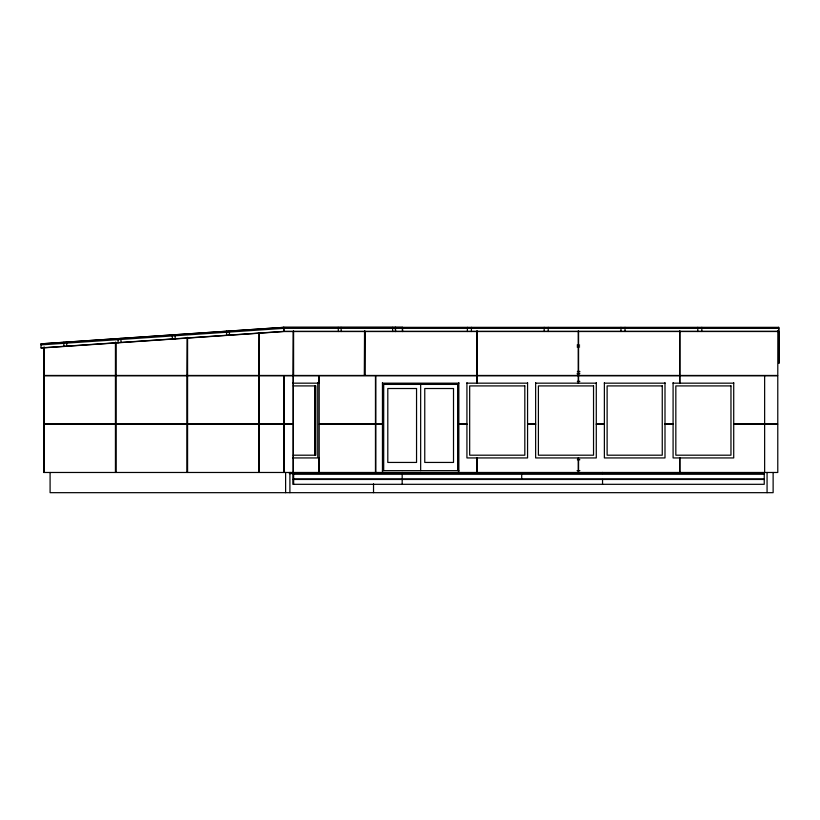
<?xml version="1.0" encoding="UTF-8"?>
<svg xmlns="http://www.w3.org/2000/svg" width="820" height="820" viewBox="0 0 820 820"><rect width="100%" height="100%" fill="white"/><g stroke="black" fill="none" stroke-linecap="round" stroke-linejoin="round"><path stroke-width="1.23" d="M259.038 332.571L258.802 375.457M364.592 375.468L364.592 330.972L364.357 375.457M364.818 375.468L364.818 330.972M778.631 331.516L284.109 331.536L283.874 327.334L41 343.826L41.02 348.039L283.699 331.546L283.648 327.344L778.826 327.334L779 363.332L778.785 331.362M63.857 346.491L63.806 342.278L63.96 343.324M118.111 342.801L118.059 338.588L118.203 339.644M121.052 342.432L120.909 338.393L121.063 339.449M172.354 339.111L172.302 334.909L172.446 335.954M175.203 338.926L175.152 334.714L175.306 335.759M229.446 335.236L229.405 331.024L229.549 332.079M283.843 327.375L41.031 343.867L41.154 344.882L283.822 328.348L778.662 328.379M41.133 347.864L283.812 331.382M392.411 328.389L392.493 327.334L392.749 331.536M338.414 331.536L338.178 327.334L338.106 328.389M341.274 331.536L341.038 327.334L340.956 328.389M402.702 331.536L402.466 327.334L283.679 327.385M283.986 331.372L778.631 331.352M226.597 335.431L226.546 331.218L226.699 332.274M577.075 345.097L579.627 345.097M66.717 346.296L66.666 342.083L66.84 343.088M577.075 346.921L579.627 346.921M577.362 371.419L579.914 371.419M577.075 373.315L579.914 373.233M577.075 375.13L579.627 375.13M577.331 381.341L579.863 381.341M292.648 383.165L317.77 383.165M319.195 383.165L318.97 375.785M382.448 383.165L458.862 383.165M466.928 383.165L527.567 383.165M535.644 383.165L596.284 383.165M604.371 383.165L664.999 383.165M673.087 383.165L733.716 383.165M293.263 385.912L315.823 385.912L315.823 455.192L293.263 455.192M319.4 423.96L375.457 423.96L375.457 375.785L43.972 375.785L43.972 423.96L293.365 423.96L293.365 375.785M382.448 423.96L375.806 423.96L375.806 375.785L476.861 375.785L476.861 383.165M458.851 423.96L466.928 423.96M527.567 423.96L535.644 423.96M596.284 423.96L604.371 423.96M664.999 423.96L673.087 423.96M733.716 423.96L777.78 423.96L777.78 375.785L679.944 375.785L679.944 383.165M319.4 424.288L375.457 424.288L375.457 472.474M382.448 424.288L375.806 424.288L375.806 472.474M458.851 424.288L466.928 424.288M527.567 424.288L535.644 424.288M596.284 424.288L604.371 424.288M664.999 424.288L673.087 424.288M733.716 424.288L777.78 424.288L777.78 472.474L43.521 472.474M292.648 457.939L317.77 457.939L317.77 382.766M577.331 459.764L579.863 459.764M382.448 470.649L458.851 470.649M577.075 470.649L579.914 470.649M289.276 473.56L764.24 473.56L764.24 472.422M402.353 328.348L402.323 327.344L402.425 331.516M778.631 327.323L778.662 360.175M777.862 330.511L777.78 375.457L679.944 375.457L679.944 330.983M773.127 472.474L773.127 492.676L50.092 492.676L50.092 472.474M767.069 472.474L767.069 492.676M764.64 375.785L764.64 423.96M764.64 424.288L764.64 472.474M733.716 382.632L733.716 457.939L673.087 457.939L673.087 382.632M701.828 327.323L701.828 331.516M697.779 327.323L697.779 331.516M679.944 457.939L679.944 472.474M679.626 330.983L679.626 375.457L477.189 375.457L477.189 330.983M679.626 383.165L679.626 375.785L477.189 375.785L477.189 383.165M679.626 457.939L679.626 472.474M664.999 382.632L664.999 457.939L604.371 457.939L604.371 382.632M625.024 327.323L625.024 331.516M620.976 327.323L620.976 331.516M602.546 472.422L602.546 473.56M602.546 479.464L602.546 484.312M596.284 382.632L596.284 457.939L535.644 457.939L535.644 382.632M578.572 330.983L578.572 375.457M578.572 375.785L578.572 383.165M578.572 457.939L578.572 472.474M578.243 330.983L578.243 375.457M578.243 375.785L578.243 383.165M578.243 457.939L578.243 472.474M548.221 327.323L548.221 331.516M544.183 327.323L544.183 331.516M527.567 382.632L527.567 457.939L466.928 457.939L466.928 382.632M521.704 474.083L521.704 478.931M477.189 457.939L477.189 472.474M476.861 330.983L476.861 375.457L43.972 375.457L43.972 347.116M476.861 457.939L476.861 472.474M471.418 327.323L471.418 331.516M467.379 327.323L467.379 331.516M458.851 382.632L458.851 472.474M457.621 470.649L457.621 384.406L383.698 384.406L383.698 470.649M420.66 384.406L420.66 470.649M402.179 472.422L402.179 473.56M402.179 474.083L402.179 478.931M402.179 479.464L402.179 484.312M382.448 382.632L382.448 472.474M373.53 483.841L373.53 492.676M364.592 330.972L364.592 375.457M319.195 375.785L319.195 472.474M318.97 472.474L318.97 457.939L318.744 472.474M318.744 375.785L318.744 383.165M293.642 472.422L293.642 473.56M293.642 474.083L293.642 478.931M293.642 479.464L293.642 484.312M293.591 330.972L293.591 375.457M293.365 375.457L293.365 330.972L293.13 375.457M293.365 472.474L293.365 424.288L43.972 424.288L43.972 472.474M293.13 375.785L293.13 423.96M293.13 424.288L293.13 472.474M290.218 472.422L290.218 473.56M289.901 472.474L289.901 492.676M285.616 472.474L285.616 492.676M284.068 375.785L284.068 423.96M284.068 424.288L284.068 472.474M283.843 375.785L283.843 423.96M283.843 424.288L283.843 472.474M259.263 332.571L259.263 375.457M259.263 375.785L259.263 423.96M259.263 424.288L259.263 472.474M259.038 375.785L259.038 423.96M259.038 424.288L259.038 472.474M258.802 375.785L258.802 423.96M258.802 424.288L258.802 472.474M187.575 337.44L187.575 375.457M187.575 375.785L187.575 423.96M187.575 424.288L187.575 472.474M187.349 375.457L187.349 337.44L187.124 375.457M187.349 375.785L187.349 423.96M187.349 424.288L187.349 472.474M187.124 375.785L187.124 423.96M187.124 424.288L187.124 472.474M115.886 342.309L115.886 375.457M115.886 375.785L115.886 423.96M115.886 424.288L115.886 472.474M115.661 342.309L115.661 375.457M115.661 375.785L115.661 423.96M115.661 424.288L115.661 472.474M115.435 342.329L115.435 375.457M115.435 375.785L115.435 423.96M115.435 424.288L115.435 472.474M44.208 347.116L44.208 375.457M44.208 375.785L44.208 423.96M44.208 424.288L44.208 472.474M395.342 327.334L395.578 331.536L395.342 327.334M524.82 385.912L469.675 385.912L469.675 455.192L524.82 455.192L524.82 385.912M593.536 385.912L538.402 385.912L538.402 455.192L593.536 455.192L593.536 385.912M662.252 385.912L607.118 385.912L607.118 455.192L662.252 455.192L662.252 385.912M730.968 385.912L675.834 385.912L675.834 455.192L730.968 455.192L730.968 385.912M416.55 388.516L387.798 388.516L387.798 462.439L416.55 462.439L416.55 388.516M453.511 388.516L424.76 388.516L424.76 462.439L453.511 462.439L453.511 388.516M764.24 474.083L292.842 474.083L292.842 478.931L764.24 478.931L764.24 474.083M764.24 479.464L292.842 479.464L292.842 484.312L764.24 484.312L764.24 479.464M314.972 455.192L314.972 385.912L314.88 455.192"/></g></svg>
